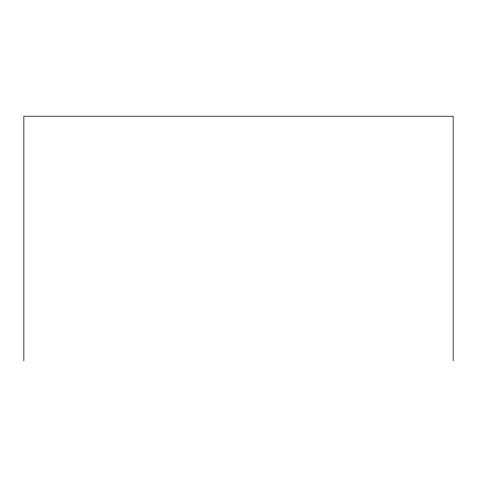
<?xml version="1.0" encoding="UTF-8"?>
<svg xmlns="http://www.w3.org/2000/svg" width="477" height="477" viewBox="0 0 477 477"><rect width="100%" height="100%" fill="white"/><g stroke="black" fill="none" stroke-linecap="round" stroke-linejoin="round"><path stroke-width="0.72" d="M453.15 360.779L453.15 116.221L23.85 116.221L23.85 360.779"/></g></svg>
